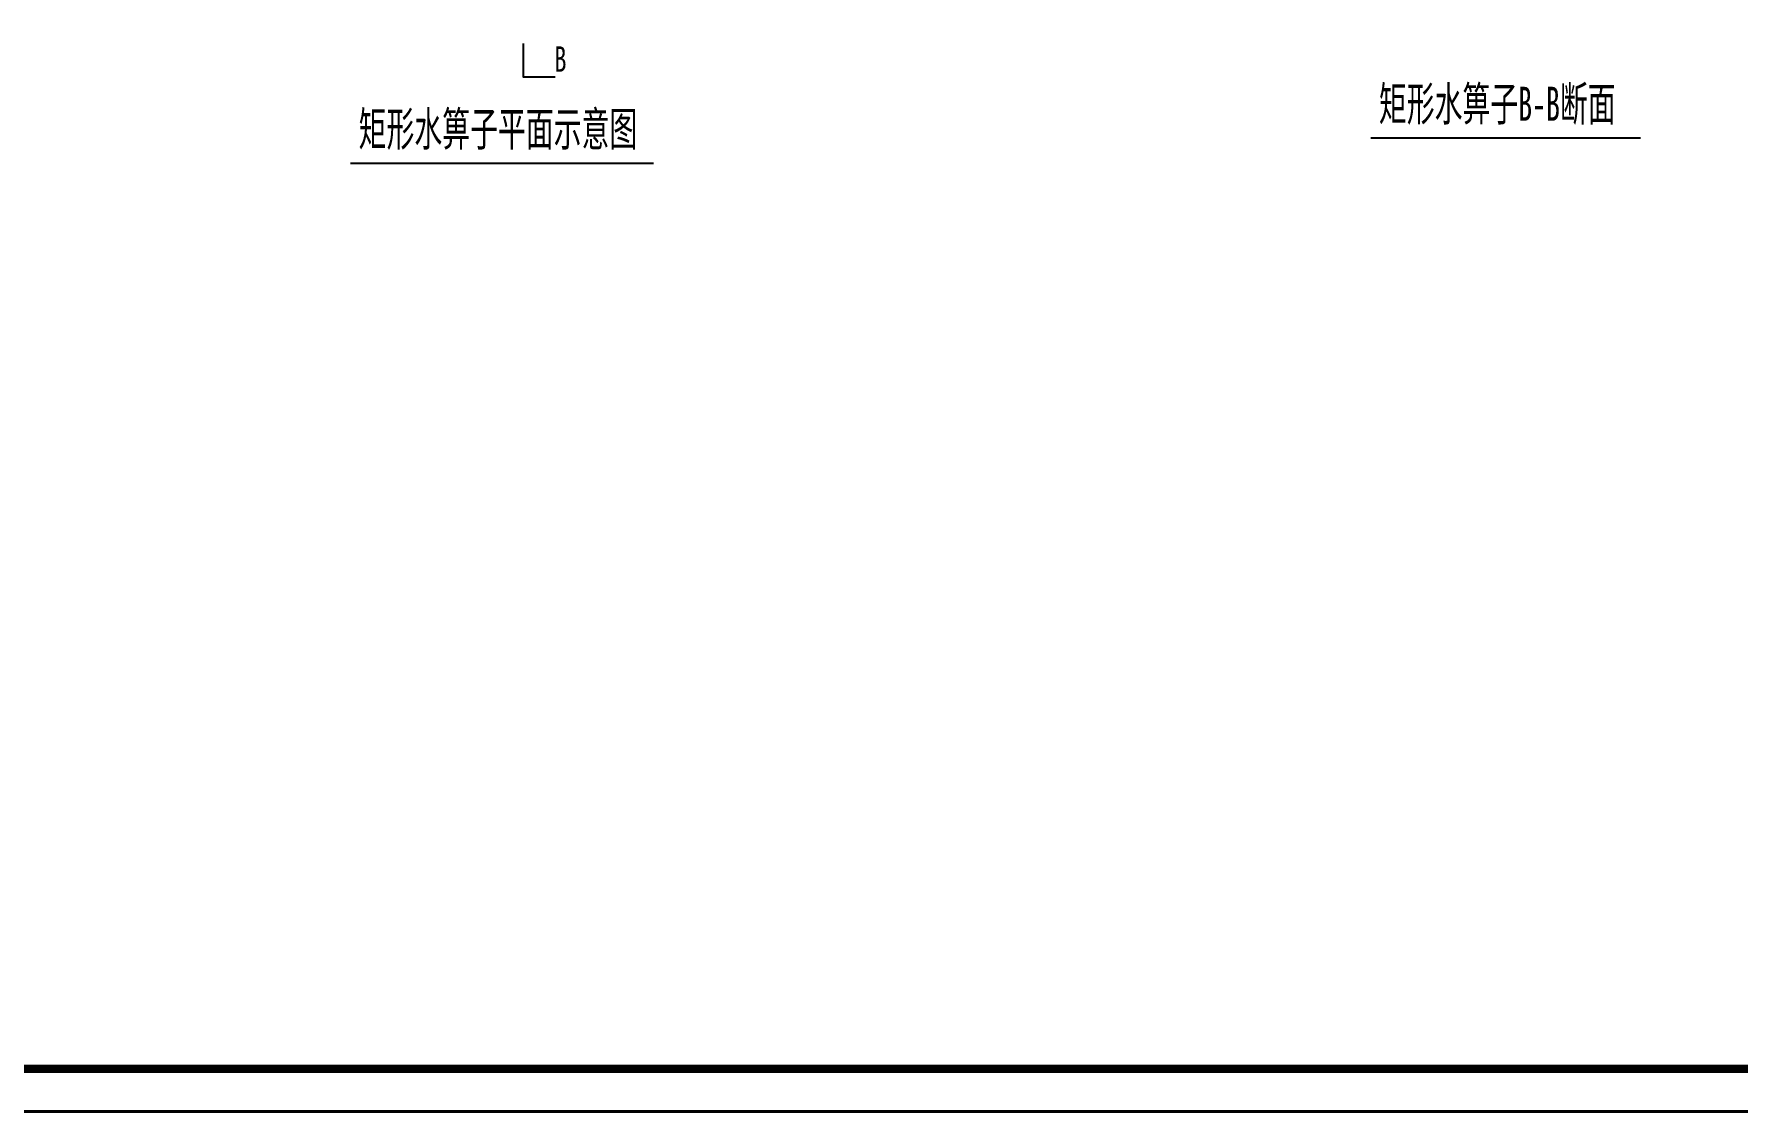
# Model space of a CAD drawing. Header units: inches. Extents: x 543053 to 596620, y -30642 to -5315.
# Drawn here: x 582901 to 587903, y -30642 to -27476 of the extents above; entities that cross this region are included whole.
import ezdxf
from ezdxf.enums import TextEntityAlignment as Align

# ---------------------------------------------------------------- set-up
doc = ezdxf.new("R2010")
doc.units = ezdxf.units.IN
doc.header["$MEASUREMENT"] = 0
for name, color, linetype in [('BZ', 7, 'Continuous'), ('GesoftDrawFrameFrameBlockLayer', 7, 'Continuous'), ('GesoftDrawFrameInLineLayer', 85, 'Continuous'), ('GesoftDrawFrameOutLineLayer', 180, 'Continuous'), ('GesoftDrawFrameTitleLayer', 7, 'Continuous'), ('图标注', 3, 'Continuous'), ('尺寸标注', 7, 'Continuous')]:
    doc.layers.add(name, color=color, linetype=linetype)
doc.styles.add('图标注', font='SimSun.ttf', dxfattribs={"width": 0.7})
doc.styles.add('宋体', font='SimSun.ttf', dxfattribs={"width": 0.8})
doc.styles.add('宋体样式', font='SimSun.ttf', dxfattribs={"width": 0.8})
doc.styles.add('条形码', font='BC_C39.FBC', dxfattribs={"height": 11})

# ---------------------------------------------------------------- blocks, each defined once
blk = doc.blocks.new('1.5_eaa4bf46eeeead69e0f42e81b805ac6c')
at = {"layer": 'GesoftDrawFrameInLineLayer', "color": 0, "const_width": 1}
blk.add_lwpolyline([(0, 0), (0, 287), (-1020, 287), (-1020, 0), (0, 0)], dxfattribs=at)
at = {"layer": 'GesoftDrawFrameOutLineLayer', "color": 0, "const_width": 0.35}
blk.add_lwpolyline([(5, -5), (5, 292), (-1045, 292), (-1045, -5), (5, -5)], dxfattribs=at)
blk = doc.blocks.new('GESOFT00000000NEW_049a35bf7f0736cc4250df00ece10f93_eaa4bf46eeeead69e0f42e81b805ac6c_2e1cf7a908f61d0b50dc33cccab90907')
at = {"layer": 'GesoftDrawFrameFrameBlockLayer'}
blk.add_blockref('1.5_eaa4bf46eeeead69e0f42e81b805ac6c', (0, 0), dxfattribs=at)
at = {"layer": 'GesoftDrawFrameTitleLayer', "color": 7, "style": '条形码', "width": 2}
blk.add_attdef('BARCODE', (-2.8, 60.5), '', height=6, rotation=90, dxfattribs=at)
at = {"layer": 'GesoftDrawFrameTitleLayer', "style": '宋体样式'}
for tag, height, width, p in [('GCMC0', 3.6, 0.8, (-40, 43.4)), ('SHEJI', 2.5, 0.8, (-154, 35.2)), ('SHEJI2', 2.5, 0.8, (-137.76, 35.27)), ('SJJD', 2.5, 0.8, (-14, 34.4)), ('JIAOHE', 2.5, 0.8, (-154, 28.8)), ('JIAOHE2', 2.5, 0.8, (-137.61, 28.83)), ('VERSION0', 2.5, 0.8, (-14, 26.4)), ('ZTSD', 2.5, 0.8, (-190, 24)), ('CEMING', 4, 0.7, (-84, 22.59)), ('ZYFZR1', 2.5, 0.8, (-154, 22.4)), ('ZYFZR2', 2.5, 0.8, (-137.76, 22.24)), ('BILI', 2.5, 0.8, (-14, 18.4)), ('XMFZR1', 2.5, 0.8, (-154, 16)), ('XMFZR2', 2.5, 0.8, (-137.98, 16.22)), ('DOCNAME0', 3.5, 0.9, (-84, 13.27)), ('SENHE', 2.5, 0.8, (-154, 9.6)), ('SENHE2', 2.5, 0.8, (-137.41, 9.52)), ('DOCNAME2', 3.5, 0.9, (-84, 9.42)), ('RIQI', 2.5, 0.8, (-14, 10.4)), ('XTSD', 2.5, 0.8, (-190, 4.8)), ('SENDING', 2.5, 0.8, (-154, 3.2)), ('SENDING2', 2.5, 0.8, (-137.41, 3.81)), ('TUHAO', 2.5, 0.8, (-91.5, 3.2)), ('PROJECTNO', 2.5, 0.8, (-47.5, 3.2)), ('PAGENUMBER', 2.5, 0.8, (-31.78, 3.83)), ('PAGECOUNT', 2.5, 0.8, (-10.8, 3.83))]:
    blk.add_attdef(tag, text='', height=height, dxfattribs=dict(at, width=width)).set_placement(p, align=Align.MIDDLE_CENTER)
blk.add_attdef('PIANMING', text='', height=4, dxfattribs=at).set_placement((-84, 31.09), align=Align.MIDDLE_CENTER)

msp = doc.modelspace()

# ---------------------------------------------------------------- linework, layer by layer
at = {"color": 4, "ltscale": 3}
for p, q in [((586825.19, -27780.67), (587617.38, -27780.67)), ((583829.95, -27854.47), (584719.9, -27854.47))]:
    msp.add_line(p, q, dxfattribs=at)
at = {"layer": '尺寸标注', "color": 0}
msp.add_lwpolyline([(584337.04, -27503.56), (584337.04, -27601.46), (584430.86, -27601.46)], dxfattribs=at)

# ---------------------------------------------------------------- block references
at = {"layer": '尺寸标注', "color": 0, "xscale": 25, "yscale": 25, "zscale": 25}
msp.add_blockref('GESOFT00000000NEW_049a35bf7f0736cc4250df00ece10f93_eaa4bf46eeeead69e0f42e81b805ac6c_2e1cf7a908f61d0b50dc33cccab90907', (596490.77, -30512.4), dxfattribs=at)

# ---------------------------------------------------------------- texts
at = {"layer": 'BZ', "color": 3, "linetype": 'Continuous', "style": '宋体', "width": 0.6}
for s, p in [('矩形水箅子B-B断面', (586849.07, -27730.33)), ('矩形水箅子平面示意图', (583853.83, -27804.14))]:
    msp.add_text(s, height=100, dxfattribs=at).set_placement(p)
at = {"layer": '图标注', "style": '图标注', "width": 0.7}
msp.add_text('B', height=75, dxfattribs=at).set_placement((584446.41, -27549.03), align=Align.MIDDLE)

doc.saveas('drawing.dxf')
